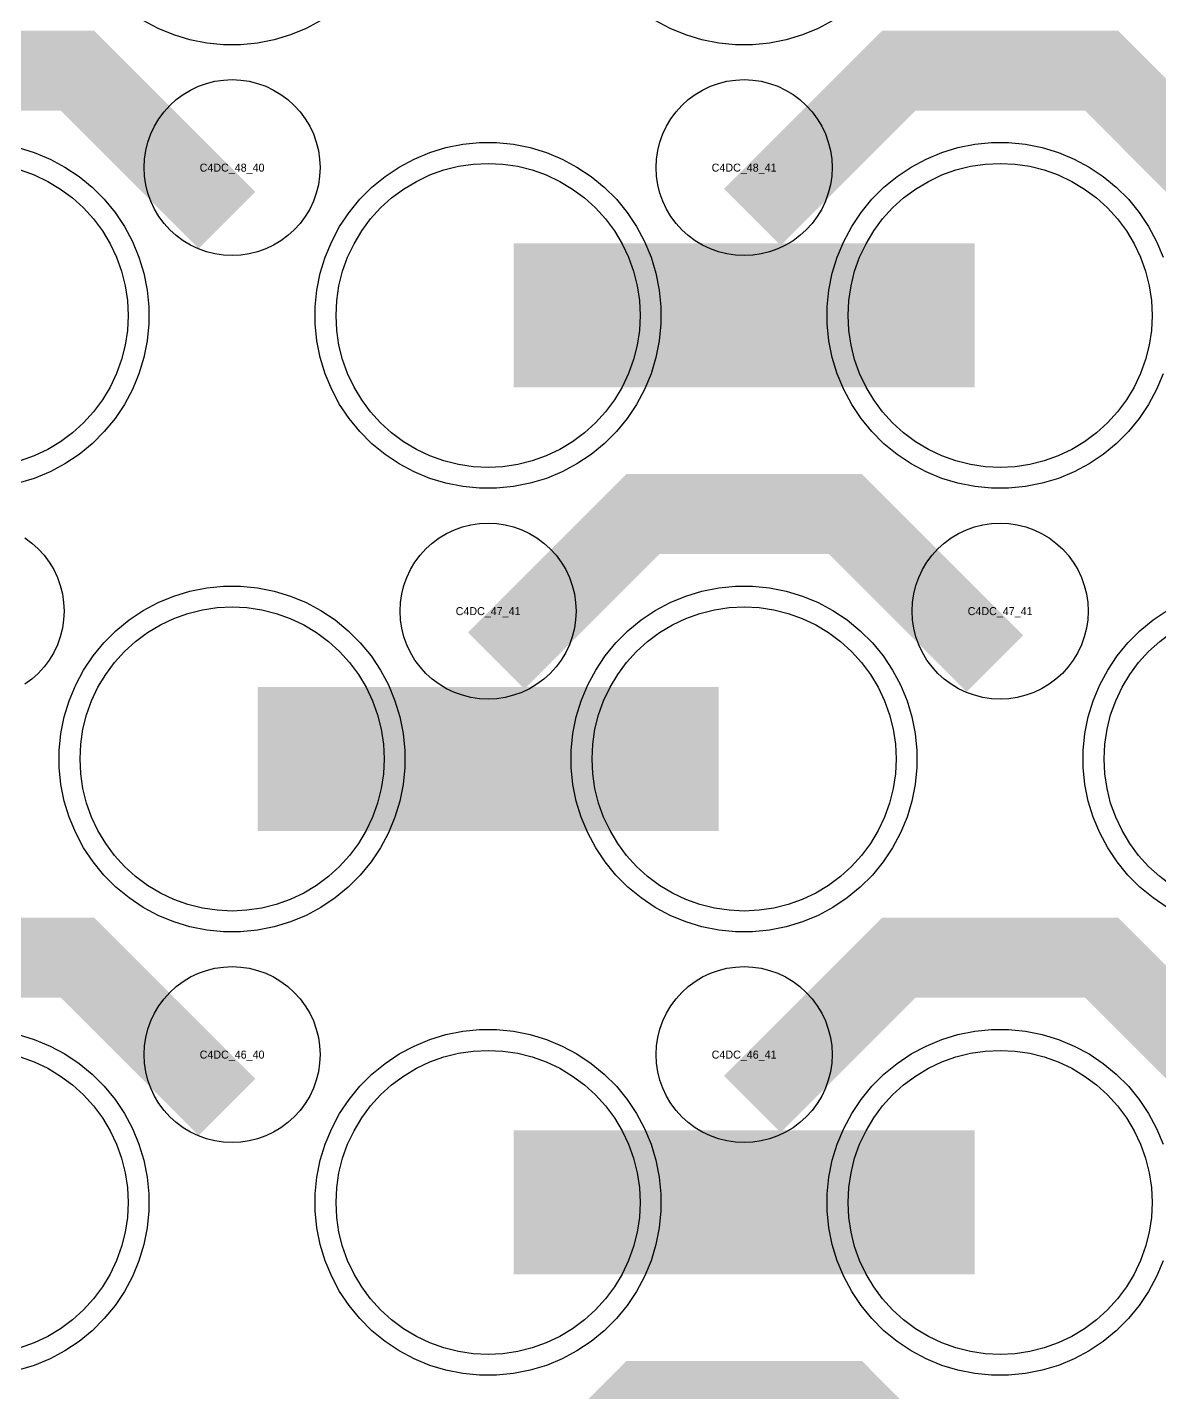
# Model space of a CAD drawing. Extents: x -11880 to 11880, y -14992 to 14992.
# Drawn here: x 976 to 1329.9, y -8525.1 to -8098.5 of the extents above; entities that cross this region are included whole.
import ezdxf
from ezdxf.enums import TextEntityAlignment as Align

# ---------------------------------------------------------------- set-up
doc = ezdxf.new("R2010")
doc.units = 0
doc.header["$MEASUREMENT"] = 0
for name, color, linetype in [('GDS_775_DT_237', 138, 'CONTINUOUS'), ('RDL1_FS', 34, 'CONTINUOUS'), ('RDL_BS', 160, 'CONTINUOUS')]:
    doc.layers.add(name, color=color, linetype=linetype)

msp = doc.modelspace()

# ---------------------------------------------------------------- linework, layer by layer
at = {"layer": 'RDL1_FS'}
for points in [[(973.791, -8143.026), (978.181, -8144.598), (982.395, -8146.59), (986.395, -8148.988), (990.14, -8151.766), (993.594, -8154.896), (996.724, -8158.35), (999.502, -8162.095), (1001.9, -8166.095), (1003.892, -8170.309), (1005.464, -8174.699), (1006.596, -8179.222), (1007.28, -8183.833), (1007.509, -8188.49), (1007.28, -8193.147), (1006.596, -8197.758), (1005.464, -8202.281), (1003.892, -8206.671), (1001.9, -8210.885), (999.502, -8214.885), (996.724, -8218.63), (993.594, -8222.084), (990.14, -8225.214), (986.395, -8227.992), (982.395, -8230.39), (978.181, -8232.382), (973.791, -8233.954)], [(1333.605, -8366.557), (1329.86, -8363.779), (1326.406, -8360.649), (1323.276, -8357.195), (1320.498, -8353.45), (1318.1, -8349.45), (1316.108, -8345.236), (1314.536, -8340.846), (1313.404, -8336.323), (1312.72, -8331.712), (1312.491, -8327.055), (1312.72, -8322.398), (1313.404, -8317.787), (1314.536, -8313.264), (1316.108, -8308.874), (1318.1, -8304.66), (1320.498, -8300.66), (1323.276, -8296.915), (1326.406, -8293.461), (1329.86, -8290.331), (1333.605, -8287.553)], [(973.791, -8420.151), (978.181, -8421.723), (982.395, -8423.715), (986.395, -8426.113), (990.14, -8428.891), (993.594, -8432.021), (996.724, -8435.475), (999.502, -8439.22), (1001.9, -8443.22), (1003.892, -8447.434), (1005.464, -8451.824), (1006.596, -8456.347), (1007.28, -8460.958), (1007.509, -8465.615), (1007.28, -8470.272), (1006.596, -8474.883), (1005.464, -8479.406), (1003.892, -8483.796), (1001.9, -8488.01), (999.502, -8492.01), (996.724, -8495.755), (993.594, -8499.209), (990.14, -8502.339), (986.395, -8505.117), (982.395, -8507.515), (978.181, -8509.507), (973.791, -8511.079)]]:
    msp.add_lwpolyline(points, dxfattribs=at)
for points in [[(1120, -8235.999), (1115.343, -8235.77), (1110.732, -8235.086), (1106.209, -8233.954), (1101.819, -8232.382), (1097.605, -8230.39), (1093.605, -8227.992), (1089.86, -8225.214), (1086.406, -8222.084), (1083.276, -8218.63), (1080.498, -8214.885), (1078.1, -8210.885), (1076.108, -8206.671), (1074.536, -8202.281), (1073.404, -8197.758), (1072.72, -8193.147), (1072.491, -8188.49), (1072.72, -8183.833), (1073.404, -8179.222), (1074.536, -8174.699), (1076.108, -8170.309), (1078.1, -8166.095), (1080.498, -8162.095), (1083.276, -8158.35), (1086.406, -8154.896), (1089.86, -8151.766), (1093.605, -8148.988), (1097.605, -8146.59), (1101.819, -8144.598), (1106.209, -8143.026), (1110.732, -8141.894), (1115.343, -8141.21), (1120, -8140.981), (1124.657, -8141.21), (1129.268, -8141.894), (1133.791, -8143.026), (1138.181, -8144.598), (1142.395, -8146.59), (1146.395, -8148.988), (1150.14, -8151.766), (1153.594, -8154.896), (1156.724, -8158.35), (1159.502, -8162.095), (1161.9, -8166.095), (1163.892, -8170.309), (1165.464, -8174.699), (1166.596, -8179.222), (1167.28, -8183.833), (1167.509, -8188.49), (1167.28, -8193.147), (1166.596, -8197.758), (1165.464, -8202.281), (1163.892, -8206.671), (1161.9, -8210.885), (1159.502, -8214.885), (1156.724, -8218.63), (1153.594, -8222.084), (1150.14, -8225.214), (1146.395, -8227.992), (1142.395, -8230.39), (1138.181, -8232.382), (1133.791, -8233.954), (1129.268, -8235.086), (1124.657, -8235.77)], [(1280, -8235.999), (1275.343, -8235.77), (1270.732, -8235.086), (1266.209, -8233.954), (1261.819, -8232.382), (1257.605, -8230.39), (1253.605, -8227.992), (1249.86, -8225.214), (1246.406, -8222.084), (1243.276, -8218.63), (1240.498, -8214.885), (1238.1, -8210.885), (1236.108, -8206.671), (1234.536, -8202.281), (1233.404, -8197.758), (1232.72, -8193.147), (1232.491, -8188.49), (1232.72, -8183.833), (1233.404, -8179.222), (1234.536, -8174.699), (1236.108, -8170.309), (1238.1, -8166.095), (1240.498, -8162.095), (1243.276, -8158.35), (1246.406, -8154.896), (1249.86, -8151.766), (1253.605, -8148.988), (1257.605, -8146.59), (1261.819, -8144.598), (1266.209, -8143.026), (1270.732, -8141.894), (1275.343, -8141.21), (1280, -8140.981), (1284.657, -8141.21), (1289.268, -8141.894), (1293.791, -8143.026), (1298.181, -8144.598), (1302.395, -8146.59), (1306.395, -8148.988), (1310.14, -8151.766), (1313.594, -8154.896), (1316.724, -8158.35), (1319.502, -8162.095), (1321.9, -8166.095), (1323.892, -8170.309), (1325.464, -8174.699), (1326.596, -8179.222), (1327.28, -8183.833), (1327.509, -8188.49), (1327.28, -8193.147), (1326.596, -8197.758), (1325.464, -8202.281), (1323.892, -8206.671), (1321.9, -8210.885), (1319.502, -8214.885), (1316.724, -8218.63), (1313.594, -8222.084), (1310.14, -8225.214), (1306.395, -8227.992), (1302.395, -8230.39), (1298.181, -8232.382), (1293.791, -8233.954), (1289.268, -8235.086), (1284.657, -8235.77)], [(1040, -8374.564), (1035.343, -8374.335), (1030.732, -8373.651), (1026.209, -8372.519), (1021.819, -8370.947), (1017.605, -8368.955), (1013.605, -8366.557), (1009.86, -8363.779), (1006.406, -8360.649), (1003.276, -8357.195), (1000.498, -8353.45), (998.1, -8349.45), (996.108, -8345.236), (994.536, -8340.846), (993.404, -8336.323), (992.72, -8331.712), (992.491, -8327.055), (992.72, -8322.398), (993.404, -8317.787), (994.536, -8313.264), (996.108, -8308.874), (998.1, -8304.66), (1000.498, -8300.66), (1003.276, -8296.915), (1006.406, -8293.461), (1009.86, -8290.331), (1013.605, -8287.553), (1017.605, -8285.155), (1021.819, -8283.163), (1026.209, -8281.591), (1030.732, -8280.459), (1035.343, -8279.775), (1040, -8279.546), (1044.657, -8279.775), (1049.268, -8280.459), (1053.791, -8281.591), (1058.181, -8283.163), (1062.395, -8285.155), (1066.395, -8287.553), (1070.14, -8290.331), (1073.594, -8293.461), (1076.724, -8296.915), (1079.502, -8300.66), (1081.9, -8304.66), (1083.892, -8308.874), (1085.464, -8313.264), (1086.596, -8317.787), (1087.28, -8322.398), (1087.509, -8327.055), (1087.28, -8331.712), (1086.596, -8336.323), (1085.464, -8340.846), (1083.892, -8345.236), (1081.9, -8349.45), (1079.502, -8353.45), (1076.724, -8357.195), (1073.594, -8360.649), (1070.14, -8363.779), (1066.395, -8366.557), (1062.395, -8368.955), (1058.181, -8370.947), (1053.791, -8372.519), (1049.268, -8373.651), (1044.657, -8374.335)], [(1200, -8374.564), (1195.343, -8374.335), (1190.732, -8373.651), (1186.209, -8372.519), (1181.819, -8370.947), (1177.605, -8368.955), (1173.605, -8366.557), (1169.86, -8363.779), (1166.406, -8360.649), (1163.276, -8357.195), (1160.498, -8353.45), (1158.1, -8349.45), (1156.108, -8345.236), (1154.536, -8340.846), (1153.404, -8336.323), (1152.72, -8331.712), (1152.491, -8327.055), (1152.72, -8322.398), (1153.404, -8317.787), (1154.536, -8313.264), (1156.108, -8308.874), (1158.1, -8304.66), (1160.498, -8300.66), (1163.276, -8296.915), (1166.406, -8293.461), (1169.86, -8290.331), (1173.605, -8287.553), (1177.605, -8285.155), (1181.819, -8283.163), (1186.209, -8281.591), (1190.732, -8280.459), (1195.343, -8279.775), (1200, -8279.546), (1204.657, -8279.775), (1209.268, -8280.459), (1213.791, -8281.591), (1218.181, -8283.163), (1222.395, -8285.155), (1226.395, -8287.553), (1230.14, -8290.331), (1233.594, -8293.461), (1236.724, -8296.915), (1239.502, -8300.66), (1241.9, -8304.66), (1243.892, -8308.874), (1245.464, -8313.264), (1246.596, -8317.787), (1247.28, -8322.398), (1247.509, -8327.055), (1247.28, -8331.712), (1246.596, -8336.323), (1245.464, -8340.846), (1243.892, -8345.236), (1241.9, -8349.45), (1239.502, -8353.45), (1236.724, -8357.195), (1233.594, -8360.649), (1230.14, -8363.779), (1226.395, -8366.557), (1222.395, -8368.955), (1218.181, -8370.947), (1213.791, -8372.519), (1209.268, -8373.651), (1204.657, -8374.335)], [(1120, -8513.124), (1115.343, -8512.895), (1110.732, -8512.211), (1106.209, -8511.079), (1101.819, -8509.507), (1097.605, -8507.515), (1093.605, -8505.117), (1089.86, -8502.339), (1086.406, -8499.209), (1083.276, -8495.755), (1080.498, -8492.01), (1078.1, -8488.01), (1076.108, -8483.796), (1074.536, -8479.406), (1073.404, -8474.883), (1072.72, -8470.272), (1072.491, -8465.615), (1072.72, -8460.958), (1073.404, -8456.347), (1074.536, -8451.824), (1076.108, -8447.434), (1078.1, -8443.22), (1080.498, -8439.22), (1083.276, -8435.475), (1086.406, -8432.021), (1089.86, -8428.891), (1093.605, -8426.113), (1097.605, -8423.715), (1101.819, -8421.723), (1106.209, -8420.151), (1110.732, -8419.019), (1115.343, -8418.335), (1120, -8418.106), (1124.657, -8418.335), (1129.268, -8419.019), (1133.791, -8420.151), (1138.181, -8421.723), (1142.395, -8423.715), (1146.395, -8426.113), (1150.14, -8428.891), (1153.594, -8432.021), (1156.724, -8435.475), (1159.502, -8439.22), (1161.9, -8443.22), (1163.892, -8447.434), (1165.464, -8451.824), (1166.596, -8456.347), (1167.28, -8460.958), (1167.509, -8465.615), (1167.28, -8470.272), (1166.596, -8474.883), (1165.464, -8479.406), (1163.892, -8483.796), (1161.9, -8488.01), (1159.502, -8492.01), (1156.724, -8495.755), (1153.594, -8499.209), (1150.14, -8502.339), (1146.395, -8505.117), (1142.395, -8507.515), (1138.181, -8509.507), (1133.791, -8511.079), (1129.268, -8512.211), (1124.657, -8512.895)], [(1280, -8513.124), (1275.343, -8512.895), (1270.732, -8512.211), (1266.209, -8511.079), (1261.819, -8509.507), (1257.605, -8507.515), (1253.605, -8505.117), (1249.86, -8502.339), (1246.406, -8499.209), (1243.276, -8495.755), (1240.498, -8492.01), (1238.1, -8488.01), (1236.108, -8483.796), (1234.536, -8479.406), (1233.404, -8474.883), (1232.72, -8470.272), (1232.491, -8465.615), (1232.72, -8460.958), (1233.404, -8456.347), (1234.536, -8451.824), (1236.108, -8447.434), (1238.1, -8443.22), (1240.498, -8439.22), (1243.276, -8435.475), (1246.406, -8432.021), (1249.86, -8428.891), (1253.605, -8426.113), (1257.605, -8423.715), (1261.819, -8421.723), (1266.209, -8420.151), (1270.732, -8419.019), (1275.343, -8418.335), (1280, -8418.106), (1284.657, -8418.335), (1289.268, -8419.019), (1293.791, -8420.151), (1298.181, -8421.723), (1302.395, -8423.715), (1306.395, -8426.113), (1310.14, -8428.891), (1313.594, -8432.021), (1316.724, -8435.475), (1319.502, -8439.22), (1321.9, -8443.22), (1323.892, -8447.434), (1325.464, -8451.824), (1326.596, -8456.347), (1327.28, -8460.958), (1327.509, -8465.615), (1327.28, -8470.272), (1326.596, -8474.883), (1325.464, -8479.406), (1323.892, -8483.796), (1321.9, -8488.01), (1319.502, -8492.01), (1316.724, -8495.755), (1313.594, -8499.209), (1310.14, -8502.339), (1306.395, -8505.117), (1302.395, -8507.515), (1298.181, -8509.507), (1293.791, -8511.079), (1289.268, -8512.211), (1284.657, -8512.895)]]:
    msp.add_lwpolyline(points, close=True, dxfattribs=at)
for points in [[(1128.002, -8188.49, 45, 45, 0), (1200.002, -8188.49, 45, 45, 0)], [(1200.002, -8188.49, 45, 45, 0), (1272.002, -8188.49, 45, 45, 0)], [(1048.002, -8327.055, 45, 45, 0), (1120.002, -8327.055, 45, 45, 0)], [(1120.002, -8327.055, 45, 45, 0), (1192.002, -8327.055, 45, 45, 0)], [(1128.002, -8465.615, 45, 45, 0), (1200.002, -8465.615, 45, 45, 0)], [(1200.002, -8465.615, 45, 45, 0), (1272.002, -8465.615, 45, 45, 0)]]:
    msp.add_lwpolyline(points, format="xyseb", dxfattribs=at)
at = {"layer": 'RDL_BS'}
for points in [[(1067.777, -8096.308), (1063.115, -8098.8), (1058.205, -8100.831), (1053.165, -8102.362), (1047.938, -8103.408), (1042.644, -8103.925), (1037.356, -8103.925), (1032.062, -8103.408), (1026.835, -8102.362), (1021.795, -8100.831), (1016.885, -8098.8), (1012.223, -8096.308)], [(1227.777, -8096.308), (1223.115, -8098.8), (1218.205, -8100.831), (1213.165, -8102.362), (1207.938, -8103.408), (1202.644, -8103.925), (1197.356, -8103.925), (1192.062, -8103.408), (1186.835, -8102.362), (1181.795, -8100.831), (1176.885, -8098.8), (1172.223, -8096.308)], [(1330.906, -8206.695), (1328.875, -8211.605), (1326.383, -8216.267), (1323.436, -8220.681), (1320.074, -8224.782), (1316.292, -8228.564), (1312.191, -8231.926), (1307.777, -8234.873), (1303.115, -8237.365), (1298.205, -8239.396), (1293.165, -8240.927), (1287.938, -8241.973), (1282.644, -8242.49), (1277.356, -8242.49), (1272.062, -8241.973), (1266.835, -8240.927), (1261.795, -8239.396), (1256.885, -8237.365), (1252.223, -8234.873), (1247.809, -8231.926), (1243.708, -8228.564), (1239.926, -8224.782), (1236.564, -8220.681), (1233.617, -8216.267), (1231.125, -8211.605), (1229.094, -8206.695), (1227.563, -8201.655), (1226.517, -8196.428), (1226, -8191.134), (1226, -8185.846), (1226.517, -8180.552), (1227.563, -8175.325), (1229.094, -8170.285), (1231.125, -8165.375), (1233.617, -8160.713), (1236.564, -8156.299), (1239.926, -8152.198), (1243.708, -8148.416), (1247.809, -8145.054), (1252.223, -8142.107), (1256.885, -8139.615), (1261.795, -8137.584), (1266.835, -8136.053), (1272.062, -8135.007), (1277.356, -8134.49), (1282.644, -8134.49), (1287.938, -8135.007), (1293.165, -8136.053), (1298.205, -8137.584), (1303.115, -8139.615), (1307.777, -8142.107), (1312.191, -8145.054), (1316.292, -8148.416), (1320.074, -8152.198), (1323.436, -8156.299), (1326.383, -8160.713), (1328.875, -8165.375), (1330.906, -8170.285)], [(973.165, -8136.053), (978.205, -8137.584), (983.115, -8139.615), (987.777, -8142.107), (992.191, -8145.054), (996.292, -8148.416), (1000.074, -8152.198), (1003.436, -8156.299), (1006.383, -8160.713), (1008.875, -8165.375), (1010.906, -8170.285), (1012.437, -8175.325), (1013.483, -8180.552), (1014, -8185.846), (1014, -8191.134), (1013.483, -8196.428), (1012.437, -8201.655), (1010.906, -8206.695), (1008.875, -8211.605), (1006.383, -8216.267), (1003.436, -8220.681), (1000.074, -8224.782), (996.292, -8228.564), (992.191, -8231.926), (987.777, -8234.873), (983.115, -8237.365), (978.205, -8239.396), (973.165, -8240.927)], [(975.28, -8258.01), (977.443, -8259.613), (979.442, -8261.425), (981.254, -8263.424), (982.857, -8265.587), (984.25, -8267.911), (985.402, -8270.348), (986.309, -8272.883), (986.966, -8275.502), (987.362, -8278.174), (987.494, -8280.867), (987.362, -8283.56), (986.966, -8286.232), (986.309, -8288.851), (985.402, -8291.386), (984.25, -8293.823), (982.857, -8296.147), (981.254, -8298.31), (979.442, -8300.309), (977.443, -8302.121), (975.28, -8303.724)], [(1332.223, -8373.438), (1327.809, -8370.491), (1323.708, -8367.129), (1319.926, -8363.347), (1316.564, -8359.246), (1313.617, -8354.832), (1311.125, -8350.17), (1309.094, -8345.26), (1307.563, -8340.22), (1306.517, -8334.993), (1306, -8329.699), (1306, -8324.411), (1306.517, -8319.117), (1307.563, -8313.89), (1309.094, -8308.85), (1311.125, -8303.94), (1313.617, -8299.278), (1316.564, -8294.864), (1319.926, -8290.763), (1323.708, -8286.981), (1327.809, -8283.619), (1332.223, -8280.672)], [(1330.906, -8483.82), (1328.875, -8488.73), (1326.383, -8493.392), (1323.436, -8497.806), (1320.074, -8501.907), (1316.292, -8505.689), (1312.191, -8509.051), (1307.777, -8511.998), (1303.115, -8514.49), (1298.205, -8516.521), (1293.165, -8518.052), (1287.938, -8519.098), (1282.644, -8519.615), (1277.356, -8519.615), (1272.062, -8519.098), (1266.835, -8518.052), (1261.795, -8516.521), (1256.885, -8514.49), (1252.223, -8511.998), (1247.809, -8509.051), (1243.708, -8505.689), (1239.926, -8501.907), (1236.564, -8497.806), (1233.617, -8493.392), (1231.125, -8488.73), (1229.094, -8483.82), (1227.563, -8478.78), (1226.517, -8473.553), (1226, -8468.259), (1226, -8462.971), (1226.517, -8457.677), (1227.563, -8452.45), (1229.094, -8447.41), (1231.125, -8442.5), (1233.617, -8437.838), (1236.564, -8433.424), (1239.926, -8429.323), (1243.708, -8425.541), (1247.809, -8422.179), (1252.223, -8419.232), (1256.885, -8416.74), (1261.795, -8414.709), (1266.835, -8413.178), (1272.062, -8412.132), (1277.356, -8411.615), (1282.644, -8411.615), (1287.938, -8412.132), (1293.165, -8413.178), (1298.205, -8414.709), (1303.115, -8416.74), (1307.777, -8419.232), (1312.191, -8422.179), (1316.292, -8425.541), (1320.074, -8429.323), (1323.436, -8433.424), (1326.383, -8437.838), (1328.875, -8442.5), (1330.906, -8447.41)], [(973.165, -8413.178), (978.205, -8414.709), (983.115, -8416.74), (987.777, -8419.232), (992.191, -8422.179), (996.292, -8425.541), (1000.074, -8429.323), (1003.436, -8433.424), (1006.383, -8437.838), (1008.875, -8442.5), (1010.906, -8447.41), (1012.437, -8452.45), (1013.483, -8457.677), (1014, -8462.971), (1014, -8468.259), (1013.483, -8473.553), (1012.437, -8478.78), (1010.906, -8483.82), (1008.875, -8488.73), (1006.383, -8493.392), (1003.436, -8497.806), (1000.074, -8501.907), (996.292, -8505.689), (992.191, -8509.051), (987.777, -8511.998), (983.115, -8514.49), (978.205, -8516.521), (973.165, -8518.052)]]:
    msp.add_lwpolyline(points, dxfattribs=at)
for points in [[(1038.401, -8158.703, 25, 25, 0), (991.687, -8111.989, 25, 25, 0), (961.929, -8111.989, 25, 25, 0)], [(1202.562, -8157.804, 25, 25, 0), (1248.377, -8111.989, 25, 25, 0), (1281.93, -8111.989, 25, 25, 0)], [(1358.401, -8158.703, 25, 25, 0), (1311.687, -8111.989, 25, 25, 0), (1281.929, -8111.989, 25, 25, 0)], [(1122.562, -8296.369, 25, 25, 0), (1168.377, -8250.554, 25, 25, 0), (1201.93, -8250.554, 25, 25, 0)], [(1278.401, -8297.268, 25, 25, 0), (1231.687, -8250.554, 25, 25, 0), (1201.929, -8250.554, 25, 25, 0)], [(1038.401, -8435.828, 25, 25, 0), (991.687, -8389.114, 25, 25, 0), (961.929, -8389.114, 25, 25, 0)], [(1202.562, -8434.929, 25, 25, 0), (1248.377, -8389.114, 25, 25, 0), (1281.93, -8389.114, 25, 25, 0)], [(1358.401, -8435.828, 25, 25, 0), (1311.687, -8389.114, 25, 25, 0), (1281.929, -8389.114, 25, 25, 0)], [(1122.562, -8573.494, 25, 25, 0), (1168.377, -8527.679, 25, 25, 0), (1201.93, -8527.679, 25, 25, 0)], [(1278.401, -8574.393, 25, 25, 0), (1231.687, -8527.679, 25, 25, 0), (1201.929, -8527.679, 25, 25, 0)]]:
    msp.add_lwpolyline(points, format="xyseb", dxfattribs=at)
for points in [[(1040, -8169.796), (1037.307, -8169.664), (1034.635, -8169.268), (1032.016, -8168.611), (1029.481, -8167.704), (1027.044, -8166.552), (1024.72, -8165.159), (1022.557, -8163.556), (1020.558, -8161.744), (1018.746, -8159.745), (1017.143, -8157.582), (1015.75, -8155.258), (1014.598, -8152.821), (1013.691, -8150.286), (1013.034, -8147.667), (1012.638, -8144.995), (1012.506, -8142.302), (1012.638, -8139.609), (1013.034, -8136.937), (1013.691, -8134.318), (1014.598, -8131.783), (1015.75, -8129.346), (1017.143, -8127.022), (1018.746, -8124.859), (1020.558, -8122.86), (1022.557, -8121.048), (1024.72, -8119.445), (1027.044, -8118.052), (1029.481, -8116.9), (1032.016, -8115.993), (1034.635, -8115.336), (1037.307, -8114.94), (1040, -8114.808), (1042.693, -8114.94), (1045.365, -8115.336), (1047.984, -8115.993), (1050.519, -8116.9), (1052.956, -8118.052), (1055.28, -8119.445), (1057.443, -8121.048), (1059.442, -8122.86), (1061.254, -8124.859), (1062.857, -8127.022), (1064.25, -8129.346), (1065.402, -8131.783), (1066.309, -8134.318), (1066.966, -8136.937), (1067.362, -8139.609), (1067.494, -8142.302), (1067.362, -8144.995), (1066.966, -8147.667), (1066.309, -8150.286), (1065.402, -8152.821), (1064.25, -8155.258), (1062.857, -8157.582), (1061.254, -8159.745), (1059.442, -8161.744), (1057.443, -8163.556), (1055.28, -8165.159), (1052.956, -8166.552), (1050.519, -8167.704), (1047.984, -8168.611), (1045.365, -8169.268), (1042.693, -8169.664)], [(1200, -8169.796), (1197.307, -8169.664), (1194.635, -8169.268), (1192.016, -8168.611), (1189.481, -8167.704), (1187.044, -8166.552), (1184.72, -8165.159), (1182.557, -8163.556), (1180.558, -8161.744), (1178.746, -8159.745), (1177.143, -8157.582), (1175.75, -8155.258), (1174.598, -8152.821), (1173.691, -8150.286), (1173.034, -8147.667), (1172.638, -8144.995), (1172.506, -8142.302), (1172.638, -8139.609), (1173.034, -8136.937), (1173.691, -8134.318), (1174.598, -8131.783), (1175.75, -8129.346), (1177.143, -8127.022), (1178.746, -8124.859), (1180.558, -8122.86), (1182.557, -8121.048), (1184.72, -8119.445), (1187.044, -8118.052), (1189.481, -8116.9), (1192.016, -8115.993), (1194.635, -8115.336), (1197.307, -8114.94), (1200, -8114.808), (1202.693, -8114.94), (1205.365, -8115.336), (1207.984, -8115.993), (1210.519, -8116.9), (1212.956, -8118.052), (1215.28, -8119.445), (1217.443, -8121.048), (1219.442, -8122.86), (1221.254, -8124.859), (1222.857, -8127.022), (1224.25, -8129.346), (1225.402, -8131.783), (1226.309, -8134.318), (1226.966, -8136.937), (1227.362, -8139.609), (1227.494, -8142.302), (1227.362, -8144.995), (1226.966, -8147.667), (1226.309, -8150.286), (1225.402, -8152.821), (1224.25, -8155.258), (1222.857, -8157.582), (1221.254, -8159.745), (1219.442, -8161.744), (1217.443, -8163.556), (1215.28, -8165.159), (1212.956, -8166.552), (1210.519, -8167.704), (1207.984, -8168.611), (1205.365, -8169.268), (1202.693, -8169.664)], [(1117.356, -8242.49), (1112.062, -8241.973), (1106.835, -8240.927), (1101.795, -8239.396), (1096.885, -8237.365), (1092.223, -8234.873), (1087.809, -8231.926), (1083.708, -8228.564), (1079.926, -8224.782), (1076.564, -8220.681), (1073.617, -8216.267), (1071.125, -8211.605), (1069.094, -8206.695), (1067.563, -8201.655), (1066.517, -8196.428), (1066, -8191.134), (1066, -8185.846), (1066.517, -8180.552), (1067.563, -8175.325), (1069.094, -8170.285), (1071.125, -8165.375), (1073.617, -8160.713), (1076.564, -8156.299), (1079.926, -8152.198), (1083.708, -8148.416), (1087.809, -8145.054), (1092.223, -8142.107), (1096.885, -8139.615), (1101.795, -8137.584), (1106.835, -8136.053), (1112.062, -8135.007), (1117.356, -8134.49), (1122.644, -8134.49), (1127.938, -8135.007), (1133.165, -8136.053), (1138.205, -8137.584), (1143.115, -8139.615), (1147.777, -8142.107), (1152.191, -8145.054), (1156.292, -8148.416), (1160.074, -8152.198), (1163.436, -8156.299), (1166.383, -8160.713), (1168.875, -8165.375), (1170.906, -8170.285), (1172.437, -8175.325), (1173.483, -8180.552), (1174, -8185.846), (1174, -8191.134), (1173.483, -8196.428), (1172.437, -8201.655), (1170.906, -8206.695), (1168.875, -8211.605), (1166.383, -8216.267), (1163.436, -8220.681), (1160.074, -8224.782), (1156.292, -8228.564), (1152.191, -8231.926), (1147.777, -8234.873), (1143.115, -8237.365), (1138.205, -8239.396), (1133.165, -8240.927), (1127.938, -8241.973), (1122.644, -8242.49)], [(1120, -8308.361), (1117.307, -8308.229), (1114.635, -8307.833), (1112.016, -8307.176), (1109.481, -8306.269), (1107.044, -8305.117), (1104.72, -8303.724), (1102.557, -8302.121), (1100.558, -8300.309), (1098.746, -8298.31), (1097.143, -8296.147), (1095.75, -8293.823), (1094.598, -8291.386), (1093.691, -8288.851), (1093.034, -8286.232), (1092.638, -8283.56), (1092.506, -8280.867), (1092.638, -8278.174), (1093.034, -8275.502), (1093.691, -8272.883), (1094.598, -8270.348), (1095.75, -8267.911), (1097.143, -8265.587), (1098.746, -8263.424), (1100.558, -8261.425), (1102.557, -8259.613), (1104.72, -8258.01), (1107.044, -8256.617), (1109.481, -8255.465), (1112.016, -8254.558), (1114.635, -8253.901), (1117.307, -8253.505), (1120, -8253.373), (1122.693, -8253.505), (1125.365, -8253.901), (1127.984, -8254.558), (1130.519, -8255.465), (1132.956, -8256.617), (1135.28, -8258.01), (1137.443, -8259.613), (1139.442, -8261.425), (1141.254, -8263.424), (1142.857, -8265.587), (1144.25, -8267.911), (1145.402, -8270.348), (1146.309, -8272.883), (1146.966, -8275.502), (1147.362, -8278.174), (1147.494, -8280.867), (1147.362, -8283.56), (1146.966, -8286.232), (1146.309, -8288.851), (1145.402, -8291.386), (1144.25, -8293.823), (1142.857, -8296.147), (1141.254, -8298.31), (1139.442, -8300.309), (1137.443, -8302.121), (1135.28, -8303.724), (1132.956, -8305.117), (1130.519, -8306.269), (1127.984, -8307.176), (1125.365, -8307.833), (1122.693, -8308.229)], [(1280, -8308.361), (1277.307, -8308.229), (1274.635, -8307.833), (1272.016, -8307.176), (1269.481, -8306.269), (1267.044, -8305.117), (1264.72, -8303.724), (1262.557, -8302.121), (1260.558, -8300.309), (1258.746, -8298.31), (1257.143, -8296.147), (1255.75, -8293.823), (1254.598, -8291.386), (1253.691, -8288.851), (1253.034, -8286.232), (1252.638, -8283.56), (1252.506, -8280.867), (1252.638, -8278.174), (1253.034, -8275.502), (1253.691, -8272.883), (1254.598, -8270.348), (1255.75, -8267.911), (1257.143, -8265.587), (1258.746, -8263.424), (1260.558, -8261.425), (1262.557, -8259.613), (1264.72, -8258.01), (1267.044, -8256.617), (1269.481, -8255.465), (1272.016, -8254.558), (1274.635, -8253.901), (1277.307, -8253.505), (1280, -8253.373), (1282.693, -8253.505), (1285.365, -8253.901), (1287.984, -8254.558), (1290.519, -8255.465), (1292.956, -8256.617), (1295.28, -8258.01), (1297.443, -8259.613), (1299.442, -8261.425), (1301.254, -8263.424), (1302.857, -8265.587), (1304.25, -8267.911), (1305.402, -8270.348), (1306.309, -8272.883), (1306.966, -8275.502), (1307.362, -8278.174), (1307.494, -8280.867), (1307.362, -8283.56), (1306.966, -8286.232), (1306.309, -8288.851), (1305.402, -8291.386), (1304.25, -8293.823), (1302.857, -8296.147), (1301.254, -8298.31), (1299.442, -8300.309), (1297.443, -8302.121), (1295.28, -8303.724), (1292.956, -8305.117), (1290.519, -8306.269), (1287.984, -8307.176), (1285.365, -8307.833), (1282.693, -8308.229)], [(1037.356, -8381.055), (1032.062, -8380.538), (1026.835, -8379.492), (1021.795, -8377.961), (1016.885, -8375.93), (1012.223, -8373.438), (1007.809, -8370.491), (1003.708, -8367.129), (999.926, -8363.347), (996.564, -8359.246), (993.617, -8354.832), (991.125, -8350.17), (989.094, -8345.26), (987.563, -8340.22), (986.517, -8334.993), (986, -8329.699), (986, -8324.411), (986.517, -8319.117), (987.563, -8313.89), (989.094, -8308.85), (991.125, -8303.94), (993.617, -8299.278), (996.564, -8294.864), (999.926, -8290.763), (1003.708, -8286.981), (1007.809, -8283.619), (1012.223, -8280.672), (1016.885, -8278.18), (1021.795, -8276.149), (1026.835, -8274.618), (1032.062, -8273.572), (1037.356, -8273.055), (1042.644, -8273.055), (1047.938, -8273.572), (1053.165, -8274.618), (1058.205, -8276.149), (1063.115, -8278.18), (1067.777, -8280.672), (1072.191, -8283.619), (1076.292, -8286.981), (1080.074, -8290.763), (1083.436, -8294.864), (1086.383, -8299.278), (1088.875, -8303.94), (1090.906, -8308.85), (1092.437, -8313.89), (1093.483, -8319.117), (1094, -8324.411), (1094, -8329.699), (1093.483, -8334.993), (1092.437, -8340.22), (1090.906, -8345.26), (1088.875, -8350.17), (1086.383, -8354.832), (1083.436, -8359.246), (1080.074, -8363.347), (1076.292, -8367.129), (1072.191, -8370.491), (1067.777, -8373.438), (1063.115, -8375.93), (1058.205, -8377.961), (1053.165, -8379.492), (1047.938, -8380.538), (1042.644, -8381.055)], [(1197.356, -8381.055), (1192.062, -8380.538), (1186.835, -8379.492), (1181.795, -8377.961), (1176.885, -8375.93), (1172.223, -8373.438), (1167.809, -8370.491), (1163.708, -8367.129), (1159.926, -8363.347), (1156.564, -8359.246), (1153.617, -8354.832), (1151.125, -8350.17), (1149.094, -8345.26), (1147.563, -8340.22), (1146.517, -8334.993), (1146, -8329.699), (1146, -8324.411), (1146.517, -8319.117), (1147.563, -8313.89), (1149.094, -8308.85), (1151.125, -8303.94), (1153.617, -8299.278), (1156.564, -8294.864), (1159.926, -8290.763), (1163.708, -8286.981), (1167.809, -8283.619), (1172.223, -8280.672), (1176.885, -8278.18), (1181.795, -8276.149), (1186.835, -8274.618), (1192.062, -8273.572), (1197.356, -8273.055), (1202.644, -8273.055), (1207.938, -8273.572), (1213.165, -8274.618), (1218.205, -8276.149), (1223.115, -8278.18), (1227.777, -8280.672), (1232.191, -8283.619), (1236.292, -8286.981), (1240.074, -8290.763), (1243.436, -8294.864), (1246.383, -8299.278), (1248.875, -8303.94), (1250.906, -8308.85), (1252.437, -8313.89), (1253.483, -8319.117), (1254, -8324.411), (1254, -8329.699), (1253.483, -8334.993), (1252.437, -8340.22), (1250.906, -8345.26), (1248.875, -8350.17), (1246.383, -8354.832), (1243.436, -8359.246), (1240.074, -8363.347), (1236.292, -8367.129), (1232.191, -8370.491), (1227.777, -8373.438), (1223.115, -8375.93), (1218.205, -8377.961), (1213.165, -8379.492), (1207.938, -8380.538), (1202.644, -8381.055)], [(1040, -8446.921), (1037.307, -8446.789), (1034.635, -8446.393), (1032.016, -8445.736), (1029.481, -8444.829), (1027.044, -8443.677), (1024.72, -8442.284), (1022.557, -8440.681), (1020.558, -8438.869), (1018.746, -8436.87), (1017.143, -8434.707), (1015.75, -8432.383), (1014.598, -8429.946), (1013.691, -8427.411), (1013.034, -8424.792), (1012.638, -8422.12), (1012.506, -8419.427), (1012.638, -8416.734), (1013.034, -8414.062), (1013.691, -8411.443), (1014.598, -8408.908), (1015.75, -8406.471), (1017.143, -8404.147), (1018.746, -8401.984), (1020.558, -8399.985), (1022.557, -8398.173), (1024.72, -8396.57), (1027.044, -8395.177), (1029.481, -8394.025), (1032.016, -8393.118), (1034.635, -8392.461), (1037.307, -8392.065), (1040, -8391.933), (1042.693, -8392.065), (1045.365, -8392.461), (1047.984, -8393.118), (1050.519, -8394.025), (1052.956, -8395.177), (1055.28, -8396.57), (1057.443, -8398.173), (1059.442, -8399.985), (1061.254, -8401.984), (1062.857, -8404.147), (1064.25, -8406.471), (1065.402, -8408.908), (1066.309, -8411.443), (1066.966, -8414.062), (1067.362, -8416.734), (1067.494, -8419.427), (1067.362, -8422.12), (1066.966, -8424.792), (1066.309, -8427.411), (1065.402, -8429.946), (1064.25, -8432.383), (1062.857, -8434.707), (1061.254, -8436.87), (1059.442, -8438.869), (1057.443, -8440.681), (1055.28, -8442.284), (1052.956, -8443.677), (1050.519, -8444.829), (1047.984, -8445.736), (1045.365, -8446.393), (1042.693, -8446.789)], [(1200, -8446.921), (1197.307, -8446.789), (1194.635, -8446.393), (1192.016, -8445.736), (1189.481, -8444.829), (1187.044, -8443.677), (1184.72, -8442.284), (1182.557, -8440.681), (1180.558, -8438.869), (1178.746, -8436.87), (1177.143, -8434.707), (1175.75, -8432.383), (1174.598, -8429.946), (1173.691, -8427.411), (1173.034, -8424.792), (1172.638, -8422.12), (1172.506, -8419.427), (1172.638, -8416.734), (1173.034, -8414.062), (1173.691, -8411.443), (1174.598, -8408.908), (1175.75, -8406.471), (1177.143, -8404.147), (1178.746, -8401.984), (1180.558, -8399.985), (1182.557, -8398.173), (1184.72, -8396.57), (1187.044, -8395.177), (1189.481, -8394.025), (1192.016, -8393.118), (1194.635, -8392.461), (1197.307, -8392.065), (1200, -8391.933), (1202.693, -8392.065), (1205.365, -8392.461), (1207.984, -8393.118), (1210.519, -8394.025), (1212.956, -8395.177), (1215.28, -8396.57), (1217.443, -8398.173), (1219.442, -8399.985), (1221.254, -8401.984), (1222.857, -8404.147), (1224.25, -8406.471), (1225.402, -8408.908), (1226.309, -8411.443), (1226.966, -8414.062), (1227.362, -8416.734), (1227.494, -8419.427), (1227.362, -8422.12), (1226.966, -8424.792), (1226.309, -8427.411), (1225.402, -8429.946), (1224.25, -8432.383), (1222.857, -8434.707), (1221.254, -8436.87), (1219.442, -8438.869), (1217.443, -8440.681), (1215.28, -8442.284), (1212.956, -8443.677), (1210.519, -8444.829), (1207.984, -8445.736), (1205.365, -8446.393), (1202.693, -8446.789)], [(1117.356, -8519.615), (1112.062, -8519.098), (1106.835, -8518.052), (1101.795, -8516.521), (1096.885, -8514.49), (1092.223, -8511.998), (1087.809, -8509.051), (1083.708, -8505.689), (1079.926, -8501.907), (1076.564, -8497.806), (1073.617, -8493.392), (1071.125, -8488.73), (1069.094, -8483.82), (1067.563, -8478.78), (1066.517, -8473.553), (1066, -8468.259), (1066, -8462.971), (1066.517, -8457.677), (1067.563, -8452.45), (1069.094, -8447.41), (1071.125, -8442.5), (1073.617, -8437.838), (1076.564, -8433.424), (1079.926, -8429.323), (1083.708, -8425.541), (1087.809, -8422.179), (1092.223, -8419.232), (1096.885, -8416.74), (1101.795, -8414.709), (1106.835, -8413.178), (1112.062, -8412.132), (1117.356, -8411.615), (1122.644, -8411.615), (1127.938, -8412.132), (1133.165, -8413.178), (1138.205, -8414.709), (1143.115, -8416.74), (1147.777, -8419.232), (1152.191, -8422.179), (1156.292, -8425.541), (1160.074, -8429.323), (1163.436, -8433.424), (1166.383, -8437.838), (1168.875, -8442.5), (1170.906, -8447.41), (1172.437, -8452.45), (1173.483, -8457.677), (1174, -8462.971), (1174, -8468.259), (1173.483, -8473.553), (1172.437, -8478.78), (1170.906, -8483.82), (1168.875, -8488.73), (1166.383, -8493.392), (1163.436, -8497.806), (1160.074, -8501.907), (1156.292, -8505.689), (1152.191, -8509.051), (1147.777, -8511.998), (1143.115, -8514.49), (1138.205, -8516.521), (1133.165, -8518.052), (1127.938, -8519.098), (1122.644, -8519.615)]]:
    msp.add_lwpolyline(points, close=True, dxfattribs=at)

# ---------------------------------------------------------------- texts
at = {"layer": 'GDS_775_DT_237'}
for s, p in [('C4DC_48_40', (1040, -8142.302)), ('C4DC_48_40', (1040, -8142.302)), ('C4DC_48_41', (1200, -8142.302)), ('C4DC_48_41', (1200, -8142.302)), ('C4DC_47_41', (1120, -8280.867)), ('C4DC_47_41', (1120, -8280.867)), ('C4DC_47_41', (1280, -8280.867)), ('C4DC_47_41', (1280, -8280.867)), ('C4DC_46_40', (1040, -8419.427)), ('C4DC_46_40', (1040, -8419.427)), ('C4DC_46_41', (1200, -8419.427)), ('C4DC_46_41', (1200, -8419.427))]:
    msp.add_text(s, height=2.5, dxfattribs=at).set_placement(p, align=Align.MIDDLE_CENTER)

doc.saveas('drawing.dxf')
